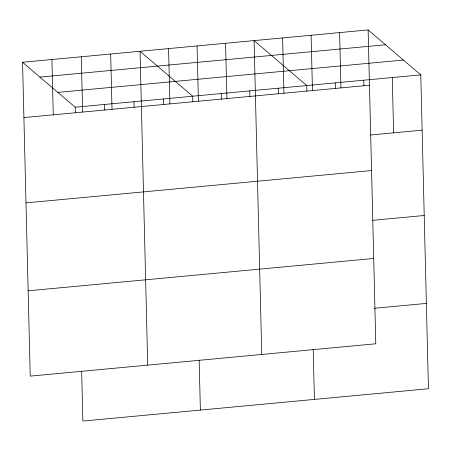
<?xml version="1.0" encoding="UTF-8"?>
<svg xmlns="http://www.w3.org/2000/svg" width="451" height="451" viewBox="0 0 451 451"><rect width="100%" height="100%" fill="white"/><g stroke="black" fill="none" stroke-linecap="round" stroke-linejoin="round"><path stroke-width="0.68" d="M368.123 29.929L375.79 343.786L30.223 376.123L22.55 62.266L368.123 29.929L420.777 74.877L428.45 388.734L82.877 421.071L81.659 371.122M39.925 77.098L385.498 44.762M57.829 92.382L403.403 60.045M22.55 62.266L75.21 107.214L420.777 74.877M23.903 117.564L369.47 85.233M370.677 134.996L422.13 130.181M25.989 202.888L371.556 170.557M372.763 220.319L424.216 215.505M28.137 290.799L373.704 258.462M374.212 308.292L426.364 303.416M392.269 77.549L393.622 132.853M363.76 80.216L363.895 85.814M339.609 32.596L340.962 87.9M335.251 82.883L335.386 88.481M311.1 35.263L312.453 90.566M306.877 91.153L306.742 85.549L254.082 40.601L261.755 354.458M313.191 349.463L314.409 399.406M282.591 37.935L283.944 93.239M278.233 88.216L278.368 93.819M249.724 90.888L249.86 96.486M225.573 43.268L226.926 98.572M221.21 93.554L221.351 99.152M197.064 45.934L198.417 101.238M192.842 101.819L192.701 96.221L140.047 51.273L147.714 365.124M199.15 360.129L200.374 410.077M168.556 48.601L169.903 103.905M163.33 98.966L163.465 104.57M133.958 101.717L134.094 107.315M110.67 54.019L112.023 109.322M104.581 104.463L104.717 110.067M81.298 56.77L82.646 112.068M75.21 107.214L75.345 112.812M51.921 59.515L53.274 114.819"/></g></svg>
